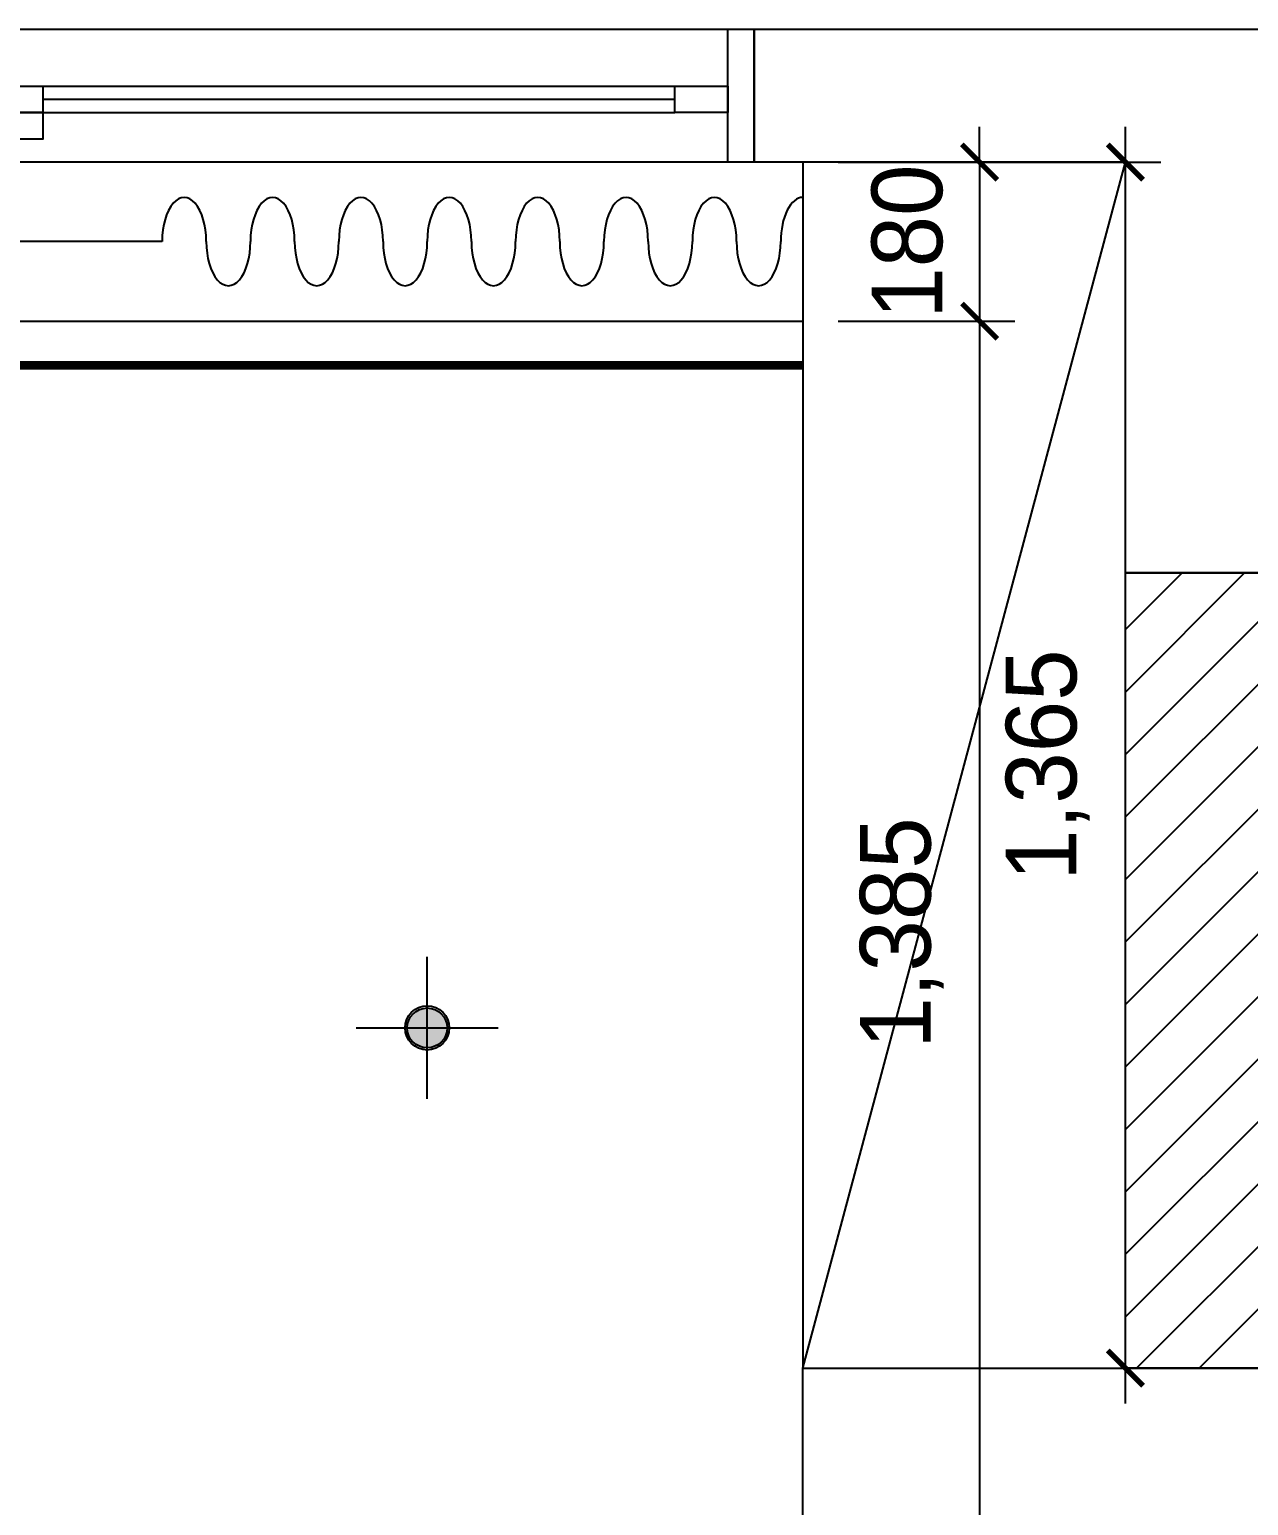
# Model space of a CAD drawing. Header units: inches. Extents: x 3778 to 56227, y -16914 to 35091.
# Drawn here: x 38370 to 39749, y 16849 to 18519 of the extents above; entities that cross this region are included whole.
import ezdxf

# ---------------------------------------------------------------- set-up
doc = ezdxf.new("R2010")
doc.units = ezdxf.units.IN
doc.header["$LTSCALE"] = 100
doc.header["$MEASUREMENT"] = 0
doc.header["$PDSIZE"] = 700.071425
doc.linetypes.add('HID', pattern=[2.5, 1.5, -1])
for name, color, linetype in [('01. F-소품', 3, 'Continuous'), ('03-WAL NEW', 3, 'Continuous'), ('06-FUR', 6, 'Continuous'), ('06-LIGHT', 4, 'Continuous'), ('07-DIM WAL', 5, 'Continuous'), ('7', 7, 'Continuous'), ('HAT', 8, 'Continuous'), ('RC-LIGHT', 7, 'Continuous'), ('도면층2', 2, 'Continuous'), ('도면층4', 4, 'Continuous'), ('도면층5', 5, 'Continuous')]:
    doc.layers.add(name, color=color, linetype=linetype)
doc.styles.add('HY 울릉도 L', font='')
doc.styles.get('HY 울릉도 L').set_extended_font_data('HY울릉도L')
doc.dimstyles.new('40', dxfattribs={"dimscale": 40, "dimtxt": 2, "dimasz": 1, "dimexe": 1, "dimexo": 1, "dimgap": 1, "dimtad": 1, "dimdec": 0, "dimrnd": 0.05, "dimdsep": 46, "dimlunit": 6, "dimtxsty": 'HY 울릉도 L', "dimblk": 'ARCHTICK', "dimcen": 2.5, "dimdle": 1, "dimclrd": 133, "dimclre": 133, "dimclrt": 30, "dimadec": 0, "dimazin": 0, "dimtfac": 1, "dimtdec": 0, "dimtix": 1, "dimtmove": 2, "dimatfit": 3, "dimldrblk": 'ARCHTICK', "dimfxl": 0, "dimlwd": -1, "dimlwe": -1, "dimarcsym": 0})

# ---------------------------------------------------------------- blocks, each defined once
blk = doc.blocks.new('FSFF')
at = {"layer": '도면층2'}
for p, q in [((45887.4, 8547.4), (45267.4, 8547.4)), ((45267.4, 8547.4), (45267.4, 8397.4)), ((45687.4, 8397.4), (45267.4, 8397.4)), ((45687.4, 7932.4), (45687.4, 8397.4)), ((45887.4, 7932.4), (45687.4, 7932.4)), ((45322.4, 7032.4), (45887.4, 7032.4)), ((45322.4, 6832.4), (45322.4, 7032.4))]:
    blk.add_line(p, q, dxfattribs=at)
at = {"layer": '도면층4'}
for p, q in [((45267.4, 8547.4), (42137.4, 8547.4)), ((45237.4, 8397.4), (45237.4, 8547.4)), ((45267.4, 8397.4), (45267.4, 8547.4)), ((45177.4, 8468.4), (44462.4, 8468.4)), ((45267.4, 8397.4), (42137.4, 8397.4))]:
    blk.add_line(p, q, dxfattribs=at)
for points in [[(44462.4, 8483.4), (44462.4, 8453.4), (44402.4, 8453.4), (44402.4, 8483.4)], [(45237.4, 8483.4), (45237.4, 8453.4), (45177.4, 8453.4), (45177.4, 8483.4)], [(44462.4, 8453.4), (44462.4, 8423.4), (44402.4, 8423.4), (44402.4, 8453.4)]]:
    blk.add_lwpolyline(points, close=True, dxfattribs=at)
at = {"layer": '도면층5'}
for p, q in [((44462.4, 8483.4), (45177.4, 8483.4)), ((44462.4, 8453.4), (45177.4, 8453.4))]:
    blk.add_line(p, q, dxfattribs=at)
blk = doc.blocks.new('CJWSWJDEH')
at = {"layer": 'HAT'}
h = blk.add_hatch(dxfattribs=at)
h.set_pattern_fill('_USER', color=8, scale=50, angle=45, pattern_type=0)
h.set_pattern_definition([(45, (25800, 0), (-35.35534, 35.35534), [])])
h.paths.add_polyline_path([(39609.8, 17904.4), (39809.8, 17904.4), (39809.8, 17004.4), (39609.8, 17004.4)])
at = {"layer": '03-WAL NEW'}
blk.add_lwpolyline([(39609.8, 17904.4), (39809.8, 17904.4), (39809.8, 17004.4), (39609.8, 17004.4)], close=True, dxfattribs=at)
at = {"layer": '06-FUR', "color": 8}
blk.add_line((39244.8, 17004.4), (39609.8, 18369.4), dxfattribs=at)
blk.add_lwpolyline([(39244.8, 17004.4), (39609.8, 17004.4), (39609.8, 18369.4), (39244.8, 18369.4)], close=True, dxfattribs=at)
at = {"layer": 'RC-LIGHT', "color": 8}
blk.add_lwpolyline([(36009.8, 18189.4), (39244.8, 18189.4)], dxfattribs=at)
at = {"layer": '07-DIM WAL'}
blk.add_blockref('FSFF', (-6077.6, 9972), dxfattribs=at)
blk = doc.blocks.new('_ArchTick')
at = {"color": 0, "linetype": 'ByBlock', "const_width": 0.15}
blk.add_lwpolyline([(-0.5, -0.5), (0.5, 0.5)], dxfattribs=at)
blk = doc.blocks.new('*D196')
at = {"layer": '07-DIM WAL', "color": 133}
for p, q in [((39444.8, 18369.4), (39444.8, 18409.4)), ((39284.8, 18369.4), (39484.8, 18369.4)), ((39444.8, 18369.4), (39444.8, 18189.4)), ((39284.8, 18189.4), (39484.8, 18189.4)), ((39444.8, 18189.4), (39444.8, 18149.4))]:
    blk.add_line(p, q, dxfattribs=at)
at = {"layer": 'Defpoints', "color": 0}
for p in [(39244.8, 18369.4), (39244.8, 18189.4), (39444.8, 18189.4)]:
    blk.add_point(p, dxfattribs=at)
at = {"layer": '07-DIM WAL', "color": 133, "xscale": 40, "yscale": 40, "zscale": 40}
for p, rotation in [((39444.8, 18369.4), 270), ((39444.8, 18189.4), 90)]:
    blk.add_blockref('_ArchTick', p, dxfattribs=dict(at, rotation=rotation))
at = {"layer": '07-DIM WAL', "color": 30, "insert": (39363.1, 18279.4), "char_height": 80, "attachment_point": 5, "rotation": 90, "style": 'HY 울릉도 L'}
blk.add_mtext('180', dxfattribs=at)
blk = doc.blocks.new('*D197')
at = {"layer": '07-DIM WAL', "color": 133}
for p, q in [((39444.8, 18229.4), (39444.8, 16764.4)), ((39284.8, 18189.4), (39484.8, 18189.4)), ((39284.8, 16804.4), (39484.8, 16804.4))]:
    blk.add_line(p, q, dxfattribs=at)
at = {"layer": 'Defpoints', "color": 0}
for p in [(39244.8, 18189.4), (39244.8, 16804.4), (39444.8, 16804.4)]:
    blk.add_point(p, dxfattribs=at)
at = {"layer": '07-DIM WAL', "color": 133, "xscale": 40, "yscale": 40, "zscale": 40}
for p, rotation in [((39444.8, 18189.4), 90), ((39444.8, 16804.4), 270)]:
    blk.add_blockref('_ArchTick', p, dxfattribs=dict(at, rotation=rotation))
at = {"layer": '07-DIM WAL', "color": 30, "insert": (39356.8, 17496.9), "char_height": 80, "attachment_point": 5, "rotation": 90, "style": 'HY 울릉도 L'}
blk.add_mtext('1,385', dxfattribs=at)
blk = doc.blocks.new('*D189')
at = {"layer": '07-DIM WAL', "color": 133}
for p, q in [((39609.8, 16964.4), (39609.8, 18409.4)), ((39284.8, 18369.4), (39649.8, 18369.4)), ((39284.8, 17004.4), (39649.8, 17004.4))]:
    blk.add_line(p, q, dxfattribs=at)
at = {"layer": 'Defpoints', "color": 0}
for p in [(39244.8, 18369.4), (39609.8, 18369.4), (39244.8, 17004.4)]:
    blk.add_point(p, dxfattribs=at)
at = {"layer": '07-DIM WAL', "color": 133, "xscale": 40, "yscale": 40, "zscale": 40}
for p, rotation in [((39609.8, 18369.4), 90), ((39609.8, 17004.4), 270)]:
    blk.add_blockref('_ArchTick', p, dxfattribs=dict(at, rotation=rotation))
at = {"layer": '07-DIM WAL', "color": 30, "insert": (39521.9, 17686.9), "char_height": 80, "attachment_point": 5, "rotation": 90, "style": 'HY 울릉도 L'}
blk.add_mtext('1,365', dxfattribs=at)
blk = doc.blocks.new('FFSFDF')
at = {"layer": '01. F-소품'}
blk.add_hatch(color=8, dxfattribs=at).paths.add_polyline_path([(1567672.9, 1746751.1), (1567679.9, 1746744.1), (1567715.3, 1746779.4), (1567679.9, 1746814.8), (1567672.9, 1746807.7), (1567701.2, 1746779.4)])
at = {"layer": '01. F-소품', "color": 8}
for p, q in [((1567672.9, 1746807.7), (1567679.9, 1746814.8)), ((1567474.8, 1746779.4), (1567701.2, 1746779.4)), ((1567672.9, 1746751.1), (1567679.9, 1746744.1))]:
    blk.add_line(p, q, dxfattribs=at)
for points in [[(1567672.9, 1746807.7), (1567701.2, 1746779.4), (1567672.9, 1746751.1)], [(1567679.9, 1746814.8), (1567715.3, 1746779.4), (1567679.9, 1746744.1)]]:
    blk.add_lwpolyline(points, dxfattribs=at)
for centre, start_param, end_param in [((1566799.8, 1746779.4), 1.570796, 4.712389), ((1566899.8, 1746779.4), 1.570796, 4.712389), ((1566999.8, 1746779.4), 1.570796, 4.712389), ((1567099.8, 1746779.4), 1.570796, 4.712389), ((1567199.8, 1746779.4), 1.570796, 4.712389), ((1567299.8, 1746779.4), 1.570796, 4.712389), ((1567399.8, 1746779.4), 1.570796, 4.712389), ((1566749.8, 1746779.4), 6.283185, 7.853982), ((1566849.8, 1746779.4), 4.712389, 7.853982), ((1566949.8, 1746779.4), 4.712389, 7.853982), ((1567049.8, 1746779.4), 4.712389, 7.853982), ((1567149.8, 1746779.4), 4.712389, 7.853982), ((1567249.8, 1746779.4), 4.712389, 7.853982), ((1567349.8, 1746779.4), 4.712389, 7.853982), ((1567449.8, 1746779.4), 4.712389, 7.853982)]:
    blk.add_ellipse(centre, major_axis=(0, -50), ratio=0.5, start_param=start_param, end_param=end_param, dxfattribs=at)
blk = doc.blocks.new('1')
at = {"linetype": 'Continuous'}
h = blk.add_hatch(color=4, dxfattribs=at)
h.dxf.hatch_style = 1
edge = h.paths.add_edge_path()
edge.add_arc((11539653.5, -14273503.8), 37.5, 0, 360)
at = {"color": 1, "linetype": 'Continuous'}
for p, q in [((11539653.5, -14273637.1), (11539653.5, -14273370.5)), ((11539520.2, -14273503.8), (11539786.8, -14273503.8))]:
    blk.add_line(p, q, dxfattribs=at)
at = {"color": 4, "linetype": 'Continuous'}
for radius in [41.5, 37.5]:
    blk.add_circle((11539653.5, -14273503.8), radius, dxfattribs=at)

msp = doc.modelspace()

# ---------------------------------------------------------------- linework, layer by layer
at = {"layer": '06-LIGHT'}
msp.add_lwpolyline([(36009.8, 18189.4), (39244.8, 18189.4)], dxfattribs=at)
at = {"layer": '06-LIGHT', "color": 10, "linetype": 'HID', "const_width": 10}
msp.add_lwpolyline([(36009.8, 18139.4), (39244.8, 18139.4)], dxfattribs=at)

# ---------------------------------------------------------------- block references
at = {"color": 0, "rotation": 180}
msp.add_blockref('FFSFDF', (1605994.6, 1765058.9), dxfattribs=at)
at = {"layer": '7'}
msp.add_blockref('CJWSWJDEH', (0, 0), dxfattribs=at)
at = {"layer": 'RC-LIGHT', "xscale": 0.6024096385271789, "yscale": 0.6024096385271789, "zscale": 0.6024096385271789}
msp.add_blockref('1', (-6912778.7, 8615885.7), dxfattribs=at)

# ---------------------------------------------------------------- dimensions: what is measured, and where the dimension line sits
at = {"layer": '07-DIM WAL'}
for base, p1, p2, picture, middle in [((39444.8, 18189.4), (39244.8, 18369.4), (39244.8, 18189.4), '*D196', (39363.1, 18279.4)), ((39609.8, 18369.4), (39244.8, 17004.4), (39244.8, 18369.4), '*D189', (39521.9, 17686.9)), ((39444.8, 16804.4), (39244.8, 18189.4), (39244.8, 16804.4), '*D197', (39356.8, 17496.9))]:
    dim = msp.add_linear_dim(base=base, p1=p1, p2=p2, angle=90, dimstyle='40', override={"dimfxl": 1.25}, dxfattribs=at)
    dim.commit()
    dim.dimension.update_dxf_attribs({"geometry": picture, "text_midpoint": middle})

doc.saveas('drawing.dxf')
